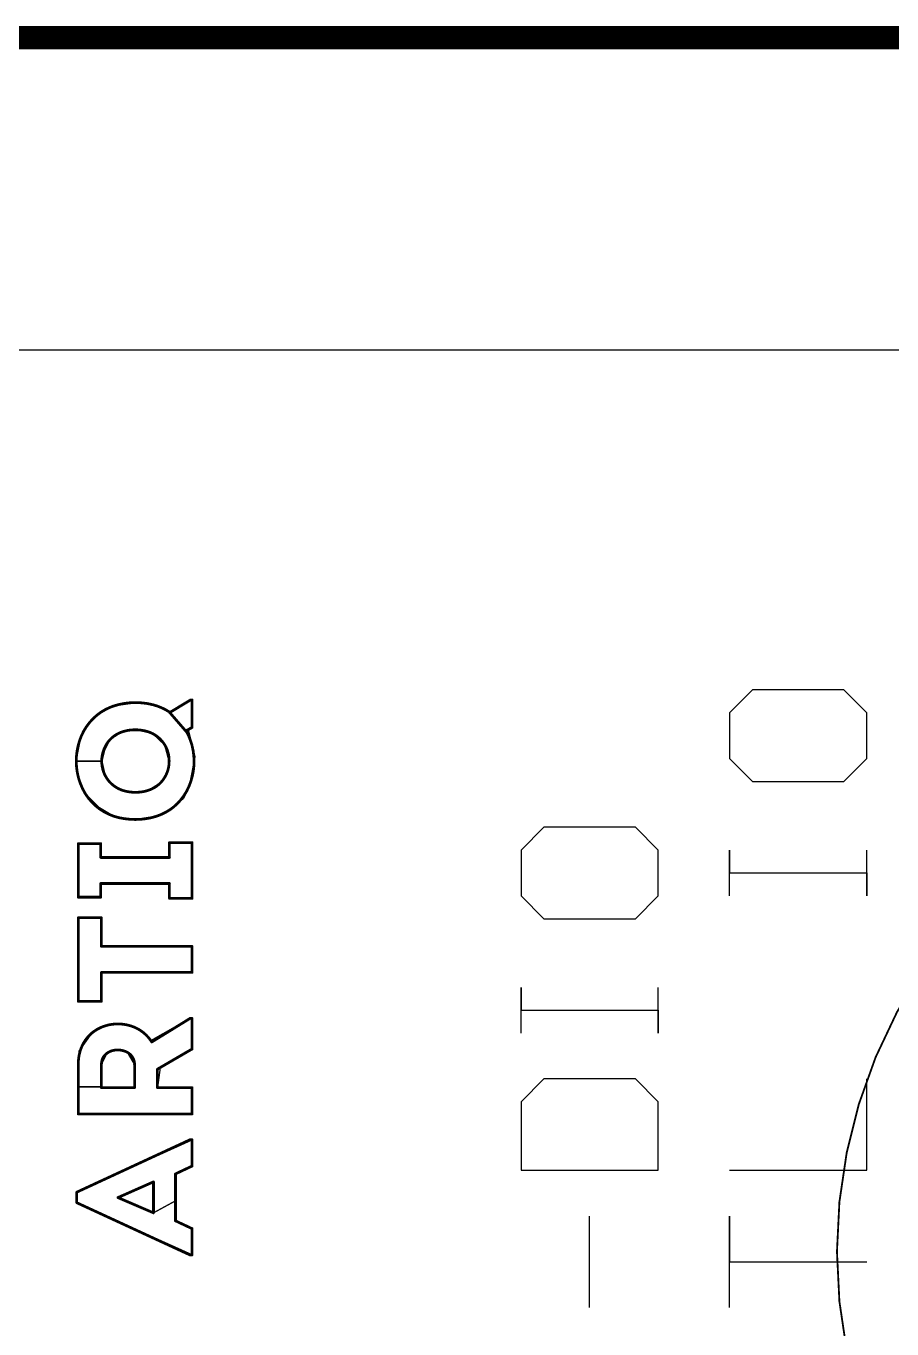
# Model space of a CAD drawing. Header units: millimetres. Extents: x 34 to 168, y 51 to 76.
# Drawn here: x 46.21 to 55.68, y 61.59 to 75.83 of the extents above; entities that cross this region are included whole.
import ezdxf

# ---------------------------------------------------------------- set-up
doc = ezdxf.new("R2010")
doc.units = ezdxf.units.MM
for name, color, linetype in [('Mechanical1', 6, 'Continuous'), ('Mechanical13', 56, 'Continuous'), ('TopOverlay', 2, 'Continuous')]:
    doc.layers.add(name, color=color, linetype=linetype)

msp = doc.modelspace()

# ---------------------------------------------------------------- linework, layer by layer
at = {"layer": 'Mechanical1', "const_width": 0.254}
msp.add_lwpolyline([(33.962, 75.7), (93.287, 75.7)], dxfattribs=at)
at = {"layer": 'Mechanical1'}
msp.add_lwpolyline([(33.962, 72.288), (162.362, 72.288)], dxfattribs=at)
at = {"layer": 'Mechanical13'}
for points, const_width in [([(66.174, 62.436, 1), (55.074, 62.436, 1)], 0.02), ([(55.069, 62.436, 1), (55.079, 62.436, 1)], 0.01)]:
    msp.add_lwpolyline(points, format="xyb", close=True, dxfattribs=dict(at, const_width=const_width))
at = {"layer": 'TopOverlay'}
for p, q in [((54.15, 68.573), (53.9, 68.323)), ((55.15, 68.573), (54.15, 68.573)), ((55.4, 68.323), (55.15, 68.573)), ((46.987, 68.299), (47.168, 68.398)), ((47.168, 68.398), (47.405, 68.431)), ((47.405, 68.431), (47.488, 68.431)), ((47.488, 68.431), (47.603, 68.41)), ((47.603, 68.41), (47.774, 68.335)), ((47.774, 68.335), (48.025, 68.464)), ((48.025, 68.464), (48.025, 68.163)), ((46.815, 68.07), (46.888, 68.2)), ((46.888, 68.2), (46.987, 68.299)), ((53.9, 68.323), (53.9, 67.823)), ((55.4, 67.823), (55.4, 68.323)), ((46.76, 67.797), (46.815, 68.07)), ((47.27, 68.118), (47.127, 68.029)), ((47.405, 68.138), (47.27, 68.118)), ((47.597, 68.095), (47.405, 68.138)), ((47.727, 67.97), (47.597, 68.095)), ((48.025, 68.163), (47.987, 68.127)), ((47.987, 68.127), (48.057, 67.841)), ((47.069, 67.917), (47.038, 67.797)), ((47.127, 68.029), (47.069, 67.917)), ((47.775, 67.797), (47.727, 67.97)), ((46.787, 67.615), (46.76, 67.797)), ((46.76, 67.797), (47.038, 67.797)), ((47.038, 67.797), (46.76, 67.797)), ((47.038, 67.797), (47.069, 67.666)), ((47.752, 67.666), (47.775, 67.797)), ((48.057, 67.841), (47.992, 67.521)), ((53.9, 67.823), (54.15, 67.573)), ((55.15, 67.573), (55.4, 67.823)), ((47.069, 67.666), (47.117, 67.564)), ((47.686, 67.564), (47.752, 67.666)), ((46.859, 67.439), (46.787, 67.615)), ((47.117, 67.564), (47.27, 67.475)), ((47.542, 67.475), (47.686, 67.564)), ((47.992, 67.521), (47.93, 67.386)), ((54.15, 67.573), (55.15, 67.573)), ((47.015, 67.285), (46.859, 67.439)), ((47.27, 67.475), (47.478, 67.46)), ((47.478, 67.46), (47.542, 67.475)), ((47.93, 67.386), (47.822, 67.293)), ((47.142, 67.208), (47.015, 67.285)), ((47.284, 67.163), (47.142, 67.208)), ((47.641, 67.194), (47.405, 67.158)), ((47.822, 67.293), (47.641, 67.194)), ((47.405, 67.158), (47.284, 67.163)), ((51.871, 67.073), (51.621, 66.824)), ((52.871, 67.073), (51.871, 67.073)), ((53.121, 66.824), (52.871, 67.073)), ((48.025, 66.906), (47.778, 66.906)), ((47.778, 66.906), (47.778, 66.743)), ((48.025, 66.296), (48.025, 66.906)), ((47.027, 66.894), (46.782, 66.894)), ((46.782, 66.894), (46.782, 66.309)), ((47.027, 66.743), (47.027, 66.894)), ((51.621, 66.824), (51.621, 66.324)), ((53.121, 66.324), (53.121, 66.824)), ((53.9, 66.324), (53.9, 66.824)), ((53.9, 66.824), (53.9, 66.574)), ((55.4, 66.324), (55.4, 66.824)), ((47.778, 66.743), (47.027, 66.743)), ((53.9, 66.574), (55.4, 66.574)), ((55.4, 66.574), (55.4, 66.324)), ((47.027, 66.309), (47.027, 66.459)), ((47.027, 66.459), (47.778, 66.459)), ((47.778, 66.459), (47.778, 66.296)), ((46.782, 66.309), (47.027, 66.309)), ((47.778, 66.296), (48.025, 66.296)), ((51.621, 66.324), (51.871, 66.074)), ((52.871, 66.074), (53.121, 66.324)), ((46.782, 66.084), (47.035, 66.084)), ((46.782, 65.171), (46.782, 66.084)), ((47.035, 66.084), (47.035, 65.771)), ((51.871, 66.074), (52.871, 66.074)), ((47.035, 65.771), (48.025, 65.771)), ((48.025, 65.771), (48.025, 65.487)), ((48.025, 65.487), (47.035, 65.487)), ((47.035, 65.487), (47.035, 65.171)), ((51.621, 64.824), (51.621, 65.324)), ((51.621, 65.324), (51.621, 65.074)), ((53.121, 64.824), (53.121, 65.324)), ((47.035, 65.171), (46.782, 65.171)), ((51.621, 65.074), (53.121, 65.074)), ((53.121, 65.074), (53.121, 64.824)), ((47.078, 64.903), (47.193, 64.923)), ((47.193, 64.923), (47.358, 64.903)), ((47.574, 64.744), (48.004, 64.986)), ((48.004, 64.986), (48.025, 64.986)), ((48.025, 64.986), (48.025, 64.651)), ((46.791, 64.627), (46.933, 64.828)), ((46.933, 64.828), (47.078, 64.903)), ((47.358, 64.903), (47.472, 64.846)), ((47.472, 64.846), (47.574, 64.744)), ((47.188, 64.64), (47.093, 64.603)), ((47.318, 64.615), (47.188, 64.64)), ((48.025, 64.651), (47.676, 64.448)), ((46.782, 64.238), (46.791, 64.627)), ((47.093, 64.603), (47.035, 64.484)), ((47.397, 64.484), (47.318, 64.615)), ((47.035, 64.484), (47.035, 64.238)), ((47.397, 64.228), (47.397, 64.484)), ((47.676, 64.448), (47.647, 64.229)), ((46.782, 63.941), (46.782, 64.238)), ((46.782, 64.238), (47.397, 64.228)), ((47.035, 64.238), (46.782, 64.238)), ((47.647, 64.229), (48.025, 64.229)), ((48.025, 64.229), (48.025, 63.941)), ((51.871, 64.324), (51.621, 64.074)), ((52.871, 64.324), (51.871, 64.324)), ((53.121, 64.074), (52.871, 64.324)), ((55.4, 63.325), (55.4, 64.324)), ((51.621, 64.074), (51.621, 63.325)), ((53.121, 63.325), (53.121, 64.074)), ((48.025, 63.941), (46.782, 63.941)), ((46.765, 63.086), (48.025, 63.659)), ((48.025, 63.659), (48.025, 63.371)), ((48.025, 63.371), (47.844, 63.286)), ((47.844, 63.286), (47.844, 62.992)), ((51.621, 63.325), (53.121, 63.325)), ((53.9, 63.325), (55.4, 63.325)), ((46.765, 62.971), (46.765, 63.086)), ((47.604, 63.199), (47.215, 63.027)), ((47.604, 62.86), (47.604, 63.199)), ((48.025, 62.4), (46.765, 62.971)), ((47.215, 63.027), (47.604, 62.86)), ((47.844, 62.992), (47.604, 62.86)), ((47.604, 62.86), (47.844, 62.992)), ((47.844, 62.992), (47.844, 62.773)), ((52.371, 61.825), (52.371, 62.825)), ((53.9, 61.825), (53.9, 62.825)), ((53.9, 62.825), (53.9, 62.325)), ((47.844, 62.773), (48.025, 62.688)), ((48.025, 62.688), (48.025, 62.4)), ((53.9, 62.325), (55.4, 62.325))]:
    msp.add_line(p, q, dxfattribs=at)
at = {"layer": 'TopOverlay', "const_width": 0.03}
for points in [[(47.785, 68.329), (48.009, 68.464)], [(48.009, 68.464), (48.025, 68.464)], [(48.025, 68.163), (48.025, 68.464)], [(47.774, 68.335), (47.969, 68.11)], [(47.774, 68.335), (47.785, 68.329)], [(47.96, 68.128), (48.025, 68.163)], [(47.96, 68.128), (47.969, 68.11)], [(46.782, 66.309), (46.782, 66.894)], [(46.782, 66.894), (47.027, 66.894)], [(47.027, 66.743), (47.027, 66.894)], [(47.778, 66.743), (47.778, 66.906)], [(47.778, 66.906), (48.025, 66.906)], [(48.025, 66.296), (48.025, 66.906)], [(47.027, 66.743), (47.778, 66.743)], [(47.027, 66.459), (47.778, 66.459)], [(47.027, 66.309), (47.027, 66.459)], [(47.778, 66.296), (47.778, 66.459)], [(46.782, 66.309), (47.027, 66.309)], [(47.778, 66.296), (48.025, 66.296)], [(46.782, 65.171), (46.782, 66.084)], [(46.782, 66.084), (47.035, 66.084)], [(47.035, 65.771), (47.035, 66.084)], [(47.035, 65.771), (48.025, 65.771)], [(48.025, 65.487), (48.025, 65.771)], [(47.035, 65.171), (47.035, 65.487)], [(47.035, 65.487), (48.025, 65.487)], [(46.782, 65.171), (47.035, 65.171)], [(47.585, 64.727), (48.004, 64.985)], [(48.004, 64.985), (48.025, 64.985)], [(48.025, 64.65), (48.025, 64.985)], [(47.574, 64.743), (47.585, 64.727)], [(47.647, 64.43), (48.025, 64.65)], [(46.782, 63.94), (46.782, 64.483)], [(47.034, 64.468), (47.035, 64.483)], [(47.397, 64.227), (47.397, 64.483)], [(47.034, 64.452), (47.034, 64.468)], [(47.034, 64.436), (47.034, 64.452)], [(47.034, 64.42), (47.034, 64.436)], [(47.034, 64.405), (47.034, 64.42)], [(47.034, 64.405), (47.034, 64.389)], [(47.034, 64.389), (47.034, 64.373)], [(47.034, 64.373), (47.034, 64.357)], [(47.034, 64.357), (47.034, 64.325)], [(47.647, 64.228), (47.647, 64.43)], [(47.034, 64.325), (47.034, 64.317)], [(47.034, 64.317), (47.034, 64.31)], [(47.034, 64.31), (47.034, 64.302)], [(47.034, 64.302), (47.034, 64.294)], [(47.034, 64.294), (47.035, 64.286)], [(47.035, 64.286), (47.035, 64.279)], [(47.035, 64.279), (47.035, 64.271)], [(47.035, 64.271), (47.035, 64.263)], [(47.035, 64.263), (47.035, 64.248)], [(47.035, 64.227), (47.035, 64.248)], [(47.035, 64.227), (47.397, 64.227)], [(47.647, 64.228), (48.025, 64.228)], [(48.025, 63.94), (48.025, 64.228)], [(46.782, 63.94), (48.025, 63.94)], [(46.765, 63.086), (48.003, 63.659)], [(48.003, 63.659), (48.025, 63.659)], [(48.025, 63.371), (48.025, 63.659)], [(47.844, 63.286), (48.025, 63.371)], [(47.215, 63.027), (47.604, 63.199)], [(47.604, 62.86), (47.604, 63.199)], [(47.844, 62.773), (47.844, 63.286)], [(46.765, 62.971), (46.765, 63.086)], [(46.765, 62.971), (48.003, 62.4)], [(47.215, 63.027), (47.604, 62.86)], [(47.844, 62.773), (48.025, 62.688)], [(48.025, 62.4), (48.025, 62.688)], [(48.003, 62.4), (48.025, 62.4)]]:
    msp.add_lwpolyline(points, dxfattribs=at)
at = {"layer": 'TopOverlay', "const_width": 0.015}
for points in [[(48.002, 68.464, 1), (48.017, 68.464, 1)], [(48.002, 68.464, 1), (48.017, 68.464, 1)], [(48.018, 68.464, 1), (48.033, 68.464, 1)], [(48.018, 68.464, 1), (48.033, 68.464, 1)], [(47.16, 68.398, 1), (47.175, 68.398, 1)], [(47.16, 68.398, 1), (47.175, 68.398, 1)], [(47.398, 68.435, 1), (47.413, 68.435, 1)], [(47.398, 68.435, 1), (47.413, 68.435, 1)], [(47.48, 68.431, 1), (47.495, 68.431, 1)], [(47.48, 68.431, 1), (47.495, 68.431, 1)], [(47.596, 68.41, 1), (47.611, 68.41, 1)], [(47.596, 68.41, 1), (47.611, 68.41, 1)], [(47.767, 68.335, 1), (47.782, 68.335, 1)], [(47.767, 68.335, 1), (47.782, 68.335, 1)], [(47.767, 68.335, 1), (47.782, 68.335, 1)], [(47.778, 68.329, 1), (47.793, 68.329, 1)], [(47.778, 68.329, 1), (47.793, 68.329, 1)], [(46.979, 68.299, 1), (46.994, 68.299, 1)], [(46.979, 68.299, 1), (46.994, 68.299, 1)], [(46.808, 68.07, 1), (46.823, 68.07, 1)], [(46.808, 68.07, 1), (46.823, 68.07, 1)], [(47.263, 68.118, 1), (47.278, 68.118, 1)], [(47.263, 68.118, 1), (47.278, 68.118, 1)], [(47.326, 68.133, 1), (47.341, 68.133, 1)], [(47.326, 68.133, 1), (47.341, 68.133, 1)], [(47.398, 68.138, 1), (47.413, 68.138, 1)], [(47.398, 68.138, 1), (47.413, 68.138, 1)], [(47.534, 68.118, 1), (47.549, 68.118, 1)], [(47.534, 68.118, 1), (47.549, 68.118, 1)], [(47.59, 68.095, 1), (47.605, 68.095, 1)], [(47.59, 68.095, 1), (47.605, 68.095, 1)], [(47.952, 68.128, 1), (47.967, 68.128, 1)], [(47.952, 68.128, 1), (47.967, 68.128, 1)], [(47.962, 68.11, 1), (47.977, 68.11, 1)], [(47.962, 68.11, 1), (47.977, 68.11, 1)], [(47.962, 68.11, 1), (47.977, 68.11, 1)], [(47.976, 68.081, 1), (47.991, 68.081, 1)], [(47.976, 68.081, 1), (47.991, 68.081, 1)], [(48.018, 68.163, 1), (48.033, 68.163, 1)], [(48.018, 68.163, 1), (48.033, 68.163, 1)], [(47.12, 68.029, 1), (47.135, 68.029, 1)], [(47.12, 68.029, 1), (47.135, 68.029, 1)], [(46.752, 67.797, 1), (46.767, 67.797, 1)], [(46.752, 67.797, 1), (46.767, 67.797, 1)], [(47.031, 67.797, 1), (47.046, 67.797, 1)], [(47.031, 67.797, 1), (47.046, 67.797, 1)], [(47.768, 67.797, 1), (47.783, 67.797, 1)], [(47.768, 67.797, 1), (47.783, 67.797, 1)], [(48.039, 67.792, 1), (48.054, 67.792, 1)], [(48.039, 67.792, 1), (48.054, 67.792, 1)], [(47.207, 67.498, 1), (47.222, 67.498, 1)], [(47.207, 67.498, 1), (47.222, 67.498, 1)], [(47.263, 67.475, 1), (47.278, 67.475, 1)], [(47.263, 67.475, 1), (47.278, 67.475, 1)], [(47.47, 67.46, 1), (47.485, 67.46, 1)], [(47.47, 67.46, 1), (47.485, 67.46, 1)], [(47.534, 67.475, 1), (47.549, 67.475, 1)], [(47.534, 67.475, 1), (47.549, 67.475, 1)], [(47.678, 67.564, 1), (47.693, 67.564, 1)], [(47.678, 67.564, 1), (47.693, 67.564, 1)], [(47.984, 67.521, 1), (47.999, 67.521, 1)], [(47.984, 67.521, 1), (47.999, 67.521, 1)], [(46.852, 67.439, 1), (46.867, 67.439, 1)], [(46.852, 67.439, 1), (46.867, 67.439, 1)], [(47.398, 67.455, 1), (47.413, 67.455, 1)], [(47.398, 67.455, 1), (47.413, 67.455, 1)], [(47.634, 67.195, 1), (47.649, 67.195, 1)], [(47.634, 67.195, 1), (47.649, 67.195, 1)], [(47.814, 67.293, 1), (47.829, 67.293, 1)], [(47.814, 67.293, 1), (47.829, 67.293, 1)], [(47.272, 67.168, 1), (47.287, 67.168, 1)], [(47.272, 67.168, 1), (47.287, 67.168, 1)], [(47.398, 67.158, 1), (47.413, 67.158, 1)], [(47.398, 67.158, 1), (47.413, 67.158, 1)], [(46.774, 66.894, 1), (46.789, 66.894, 1)], [(46.774, 66.894, 1), (46.789, 66.894, 1)], [(47.02, 66.894, 1), (47.035, 66.894, 1)], [(47.02, 66.894, 1), (47.035, 66.894, 1)], [(47.771, 66.906, 1), (47.786, 66.906, 1)], [(47.771, 66.906, 1), (47.786, 66.906, 1)], [(48.018, 66.906, 1), (48.033, 66.906, 1)], [(48.018, 66.906, 1), (48.033, 66.906, 1)], [(47.02, 66.743, 1), (47.035, 66.743, 1)], [(47.02, 66.743, 1), (47.035, 66.743, 1)], [(47.771, 66.743, 1), (47.786, 66.743, 1)], [(47.771, 66.743, 1), (47.786, 66.743, 1)], [(47.02, 66.459, 1), (47.035, 66.459, 1)], [(47.02, 66.459, 1), (47.035, 66.459, 1)], [(47.771, 66.459, 1), (47.786, 66.459, 1)], [(47.771, 66.459, 1), (47.786, 66.459, 1)], [(46.774, 66.309, 1), (46.789, 66.309, 1)], [(46.774, 66.309, 1), (46.789, 66.309, 1)], [(47.02, 66.309, 1), (47.035, 66.309, 1)], [(47.02, 66.309, 1), (47.035, 66.309, 1)], [(47.771, 66.296, 1), (47.786, 66.296, 1)], [(47.771, 66.296, 1), (47.786, 66.296, 1)], [(48.018, 66.296, 1), (48.033, 66.296, 1)], [(48.018, 66.296, 1), (48.033, 66.296, 1)], [(46.774, 66.084, 1), (46.789, 66.084, 1)], [(46.774, 66.084, 1), (46.789, 66.084, 1)], [(47.027, 66.084, 1), (47.042, 66.084, 1)], [(47.027, 66.084, 1), (47.042, 66.084, 1)], [(47.027, 65.771, 1), (47.042, 65.771, 1)], [(47.027, 65.771, 1), (47.042, 65.771, 1)], [(48.018, 65.771, 1), (48.033, 65.771, 1)], [(48.018, 65.771, 1), (48.033, 65.771, 1)], [(47.027, 65.487, 1), (47.042, 65.487, 1)], [(47.027, 65.487, 1), (47.042, 65.487, 1)], [(48.018, 65.487, 1), (48.033, 65.487, 1)], [(48.018, 65.487, 1), (48.033, 65.487, 1)], [(46.774, 65.171, 1), (46.789, 65.171, 1)], [(46.774, 65.171, 1), (46.789, 65.171, 1)], [(47.027, 65.171, 1), (47.042, 65.171, 1)], [(47.027, 65.171, 1), (47.042, 65.171, 1)], [(47.07, 64.904, 1), (47.085, 64.904, 1)], [(47.07, 64.904, 1), (47.085, 64.904, 1)], [(47.351, 64.902, 1), (47.366, 64.902, 1)], [(47.351, 64.902, 1), (47.366, 64.902, 1)], [(47.996, 64.985, 1), (48.011, 64.985, 1)], [(47.996, 64.985, 1), (48.011, 64.985, 1)], [(48.018, 64.985, 1), (48.033, 64.985, 1)], [(48.018, 64.985, 1), (48.033, 64.985, 1)], [(46.925, 64.827, 1), (46.94, 64.827, 1)], [(46.925, 64.827, 1), (46.94, 64.827, 1)], [(46.804, 64.654, 1), (46.819, 64.654, 1)], [(46.804, 64.654, 1), (46.819, 64.654, 1)], [(47.107, 64.616, 1), (47.122, 64.616, 1)], [(47.107, 64.616, 1), (47.122, 64.616, 1)], [(47.13, 64.627, 1), (47.145, 64.627, 1)], [(47.13, 64.627, 1), (47.145, 64.627, 1)], [(47.181, 64.639, 1), (47.196, 64.639, 1)], [(47.181, 64.639, 1), (47.196, 64.639, 1)], [(47.207, 64.64, 1), (47.222, 64.64, 1)], [(47.207, 64.64, 1), (47.222, 64.64, 1)], [(47.286, 64.625, 1), (47.301, 64.625, 1)], [(47.286, 64.625, 1), (47.301, 64.625, 1)], [(47.31, 64.614, 1), (47.325, 64.614, 1)], [(47.31, 64.614, 1), (47.325, 64.614, 1)], [(47.566, 64.743, 1), (47.581, 64.743, 1)], [(47.566, 64.743, 1), (47.581, 64.743, 1)], [(47.577, 64.727, 1), (47.592, 64.727, 1)], [(47.577, 64.727, 1), (47.592, 64.727, 1)], [(48.018, 64.65, 1), (48.033, 64.65, 1)], [(48.018, 64.65, 1), (48.033, 64.65, 1)], [(46.774, 64.483, 1), (46.789, 64.483, 1)], [(46.774, 64.483, 1), (46.789, 64.483, 1)], [(46.778, 64.543, 1), (46.793, 64.543, 1)], [(46.778, 64.543, 1), (46.793, 64.543, 1)], [(47.027, 64.483, 1), (47.042, 64.483, 1)], [(47.027, 64.483, 1), (47.042, 64.483, 1)], [(47.038, 64.541, 1), (47.053, 64.541, 1)], [(47.038, 64.541, 1), (47.053, 64.541, 1)], [(47.085, 64.602, 1), (47.1, 64.602, 1)], [(47.085, 64.602, 1), (47.1, 64.602, 1)], [(47.332, 64.6, 1), (47.347, 64.6, 1)], [(47.332, 64.6, 1), (47.347, 64.6, 1)], [(47.351, 64.582, 1), (47.366, 64.582, 1)], [(47.351, 64.582, 1), (47.366, 64.582, 1)], [(47.389, 64.483, 1), (47.404, 64.483, 1)], [(47.389, 64.483, 1), (47.404, 64.483, 1)], [(47.027, 64.468, 1), (47.042, 64.468, 1)], [(47.027, 64.468, 1), (47.042, 64.468, 1)], [(47.027, 64.452, 1), (47.042, 64.452, 1)], [(47.027, 64.452, 1), (47.042, 64.452, 1)], [(47.026, 64.436, 1), (47.041, 64.436, 1)], [(47.026, 64.436, 1), (47.041, 64.436, 1)], [(47.026, 64.42, 1), (47.041, 64.42, 1)], [(47.026, 64.42, 1), (47.041, 64.42, 1)], [(47.026, 64.405, 1), (47.041, 64.405, 1)], [(47.026, 64.405, 1), (47.041, 64.405, 1)], [(47.026, 64.389, 1), (47.041, 64.389, 1)], [(47.026, 64.389, 1), (47.041, 64.389, 1)], [(47.026, 64.373, 1), (47.041, 64.373, 1)], [(47.026, 64.373, 1), (47.041, 64.373, 1)], [(47.026, 64.357, 1), (47.042, 64.357, 1)], [(47.026, 64.357, 1), (47.042, 64.357, 1)], [(47.64, 64.43, 1), (47.655, 64.43, 1)], [(47.64, 64.43, 1), (47.655, 64.43, 1)], [(47.027, 64.325, 1), (47.042, 64.325, 1)], [(47.027, 64.325, 1), (47.042, 64.325, 1)], [(47.027, 64.317, 1), (47.042, 64.317, 1)], [(47.027, 64.317, 1), (47.042, 64.317, 1)], [(47.027, 64.31, 1), (47.042, 64.31, 1)], [(47.027, 64.31, 1), (47.042, 64.31, 1)], [(47.027, 64.302, 1), (47.042, 64.302, 1)], [(47.027, 64.302, 1), (47.042, 64.302, 1)], [(47.027, 64.294, 1), (47.042, 64.294, 1)], [(47.027, 64.294, 1), (47.042, 64.294, 1)], [(47.027, 64.286, 1), (47.042, 64.286, 1)], [(47.027, 64.286, 1), (47.042, 64.286, 1)], [(47.027, 64.279, 1), (47.042, 64.279, 1)], [(47.027, 64.279, 1), (47.042, 64.279, 1)], [(47.027, 64.271, 1), (47.042, 64.271, 1)], [(47.027, 64.271, 1), (47.042, 64.271, 1)], [(47.027, 64.263, 1), (47.042, 64.263, 1)], [(47.027, 64.263, 1), (47.042, 64.263, 1)], [(47.027, 64.248, 1), (47.042, 64.248, 1)], [(47.027, 64.248, 1), (47.042, 64.248, 1)], [(47.027, 64.227, 1), (47.042, 64.227, 1)], [(47.027, 64.227, 1), (47.042, 64.227, 1)], [(47.389, 64.227, 1), (47.404, 64.227, 1)], [(47.389, 64.227, 1), (47.404, 64.227, 1)], [(47.64, 64.228, 1), (47.655, 64.228, 1)], [(47.64, 64.228, 1), (47.655, 64.228, 1)], [(48.018, 64.228, 1), (48.033, 64.228, 1)], [(48.018, 64.228, 1), (48.033, 64.228, 1)], [(46.774, 63.94, 1), (46.789, 63.94, 1)], [(46.774, 63.94, 1), (46.789, 63.94, 1)], [(48.018, 63.94, 1), (48.033, 63.94, 1)], [(48.018, 63.94, 1), (48.033, 63.94, 1)], [(47.995, 63.659, 1), (48.01, 63.659, 1)], [(47.995, 63.659, 1), (48.01, 63.659, 1)], [(48.018, 63.659, 1), (48.033, 63.659, 1)], [(48.018, 63.659, 1), (48.033, 63.659, 1)], [(48.018, 63.371, 1), (48.033, 63.371, 1)], [(48.018, 63.371, 1), (48.033, 63.371, 1)], [(47.596, 63.199, 1), (47.611, 63.199, 1)], [(47.596, 63.199, 1), (47.611, 63.199, 1)], [(47.836, 63.286, 1), (47.851, 63.286, 1)], [(47.836, 63.286, 1), (47.851, 63.286, 1)], [(46.758, 63.086, 1), (46.773, 63.086, 1)], [(46.758, 63.086, 1), (46.773, 63.086, 1)], [(46.758, 62.971, 1), (46.773, 62.971, 1)], [(46.758, 62.971, 1), (46.773, 62.971, 1)], [(47.207, 63.027, 1), (47.222, 63.027, 1)], [(47.207, 63.027, 1), (47.222, 63.027, 1)], [(47.596, 62.86, 1), (47.611, 62.86, 1)], [(47.596, 62.86, 1), (47.611, 62.86, 1)], [(47.836, 62.773, 1), (47.851, 62.773, 1)], [(47.836, 62.773, 1), (47.851, 62.773, 1)], [(48.018, 62.688, 1), (48.033, 62.688, 1)], [(48.018, 62.688, 1), (48.033, 62.688, 1)], [(47.995, 62.4, 1), (48.01, 62.4, 1)], [(47.995, 62.4, 1), (48.01, 62.4, 1)], [(48.018, 62.4, 1), (48.033, 62.4, 1)], [(48.018, 62.4, 1), (48.033, 62.4, 1)]]:
    msp.add_lwpolyline(points, format="xyb", close=True, dxfattribs=at)
at = {"layer": 'TopOverlay', "const_width": 0.03}
for points in [[(46.987, 68.299, -0.08923), (47.168, 68.398)], [(47.168, 68.398, -0.082173), (47.405, 68.435)], [(47.405, 68.435, -0.024862), (47.488, 68.431)], [(47.488, 68.431, -0.041128), (47.604, 68.41)], [(47.604, 68.41, -0.076296), (47.774, 68.335)], [(46.815, 68.07, -0.121713), (46.987, 68.299)], [(46.76, 67.797, -0.10144), (46.815, 68.07)], [(47.127, 68.029, -0.130203), (47.27, 68.118)], [(47.27, 68.118, -0.040287), (47.334, 68.133)], [(47.334, 68.133, -0.036986), (47.405, 68.138)], [(47.405, 68.138, -0.076951), (47.542, 68.118)], [(47.542, 68.118, -0.042274), (47.597, 68.095)], [(47.597, 68.095, -0.283151), (47.775, 67.797)], [(47.969, 68.11, -0.012843), (47.984, 68.081)], [(47.984, 68.081, -0.10974), (48.047, 67.792)], [(47.038, 67.797, -0.188409), (47.127, 68.029)], [(46.859, 67.439, -0.139016), (46.76, 67.797)], [(47.215, 67.498, -0.282047), (47.038, 67.797)], [(47.775, 67.797, -0.189487), (47.686, 67.564)], [(48.047, 67.792, -0.101479), (47.992, 67.521)], [(47.27, 67.475, -0.042507), (47.215, 67.498)], [(47.405, 67.455, -0.07753), (47.27, 67.475)], [(47.478, 67.46, -0.036709), (47.405, 67.455)], [(47.542, 67.475, -0.040012), (47.478, 67.46)], [(47.686, 67.564, -0.129767), (47.542, 67.475)], [(47.992, 67.521, -0.121683), (47.822, 67.293)], [(47.28, 67.168, -0.223663), (46.859, 67.439)], [(47.641, 67.195, -0.082179), (47.405, 67.158)], [(47.822, 67.293, -0.08921), (47.641, 67.195)], [(47.405, 67.158, -0.039292), (47.28, 67.168)], [(46.933, 64.827, -0.098514), (47.078, 64.904)], [(47.078, 64.904, -0.153363), (47.358, 64.902)], [(47.358, 64.902, -0.167062), (47.574, 64.743)], [(46.811, 64.654, -0.134946), (46.933, 64.827)], [(46.785, 64.543, -0.059848), (46.811, 64.654)], [(47.093, 64.602, -0.038316), (47.114, 64.616)], [(47.114, 64.616, -0.03453), (47.138, 64.627)], [(47.138, 64.627, -0.061061), (47.188, 64.639)], [(47.188, 64.639, -0.028782), (47.214, 64.64)], [(47.214, 64.64, -0.091249), (47.294, 64.625)], [(47.294, 64.625, -0.034206), (47.318, 64.614)], [(47.318, 64.614, -0.037523), (47.339, 64.6)], [(46.782, 64.483, -0.027406), (46.785, 64.543)], [(47.035, 64.483, -0.09313), (47.045, 64.541)], [(47.045, 64.541, -0.138672), (47.093, 64.602)], [(47.339, 64.6, -0.04135), (47.358, 64.582)], [(47.358, 64.582, -0.193784), (47.397, 64.483)]]:
    msp.add_lwpolyline(points, format="xyb", dxfattribs=at)
at = {"layer": 'TopOverlay'}
msp.add_solid([(46.782, 64.227), (47.035, 64.227), (46.782, 64.238), (47.035, 64.238)], dxfattribs=at)

doc.saveas('drawing.dxf')
